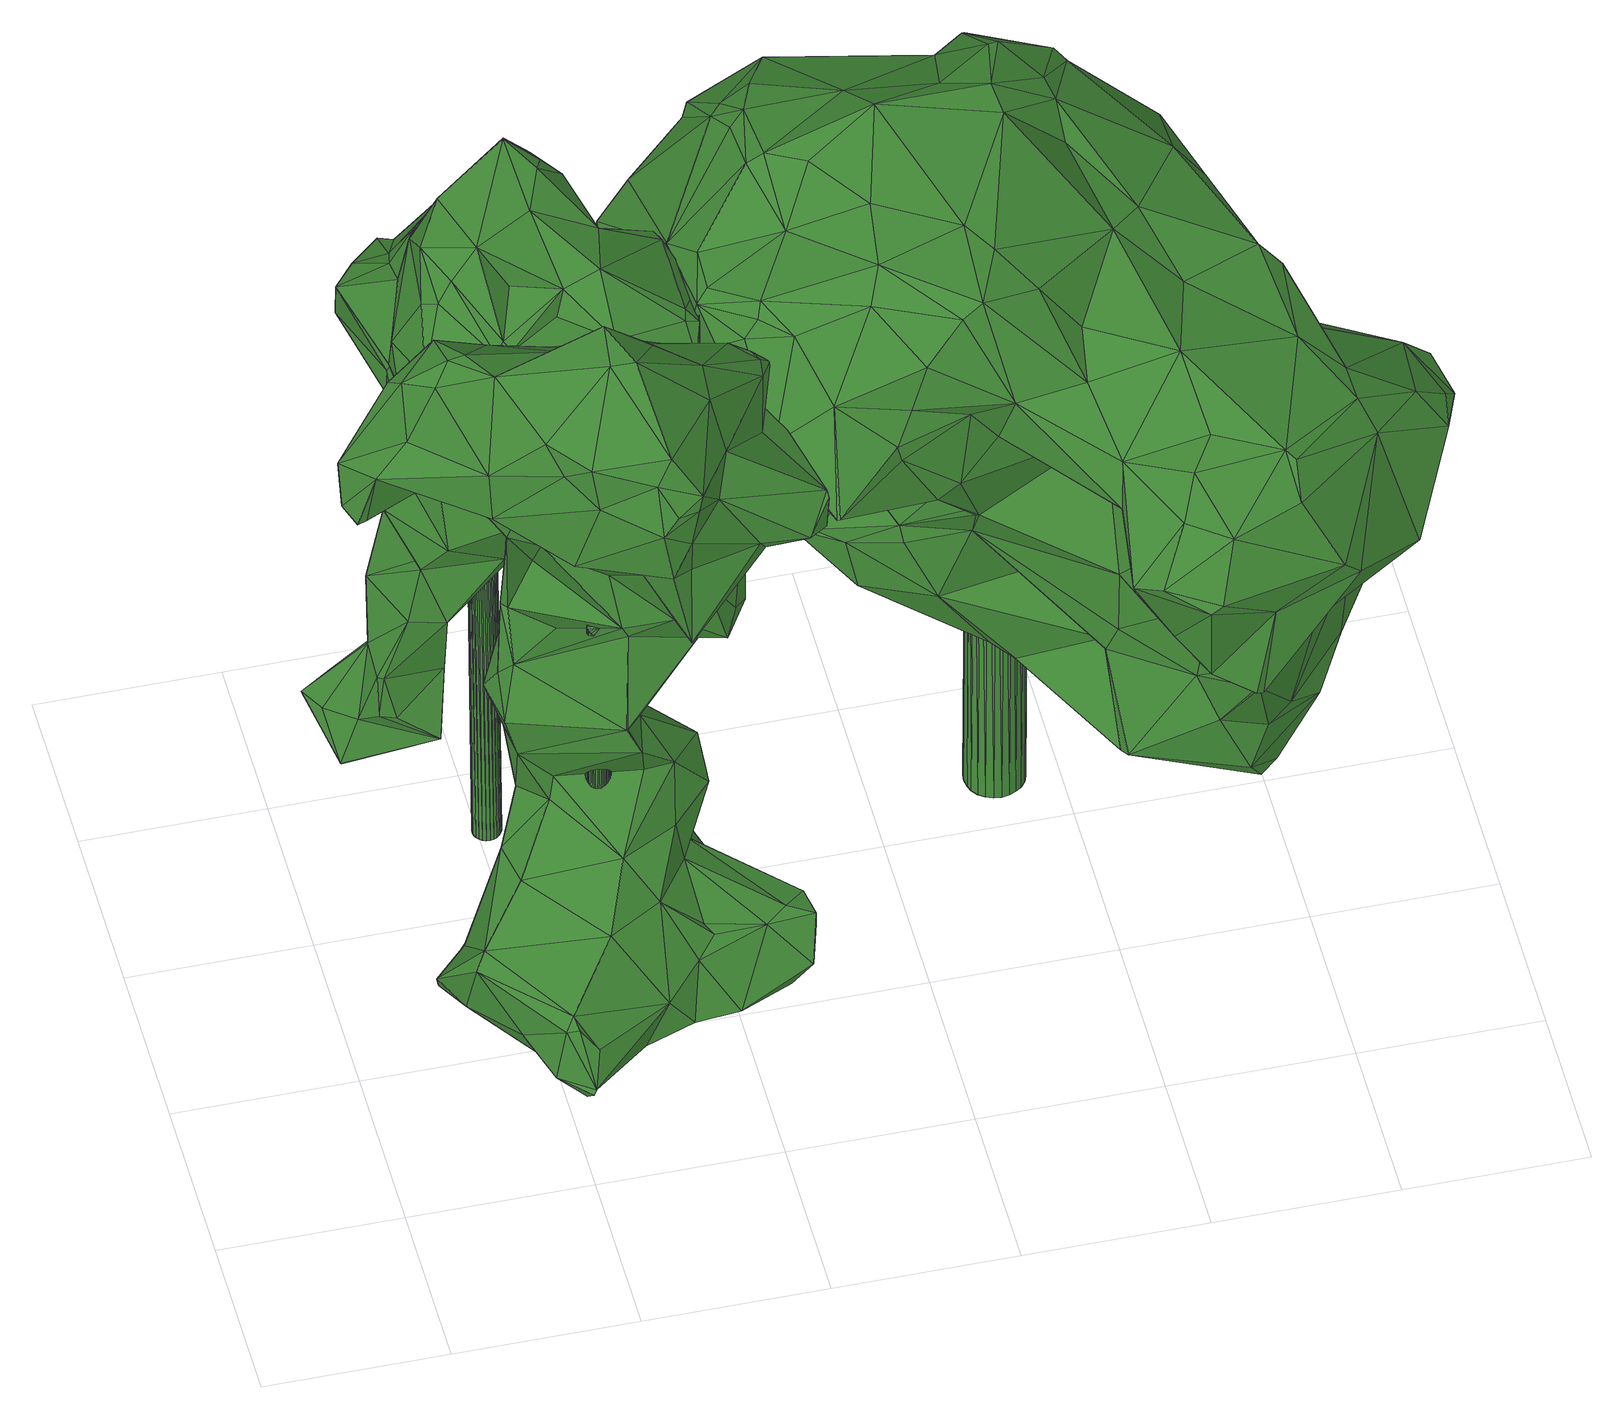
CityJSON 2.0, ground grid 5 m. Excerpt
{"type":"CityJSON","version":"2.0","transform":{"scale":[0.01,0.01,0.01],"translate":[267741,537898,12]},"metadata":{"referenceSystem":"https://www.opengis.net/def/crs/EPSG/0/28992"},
"CityObjects":{
"tree1":{"type":"SolitaryVegetationObject","attributes":{"gtid":39,"crown_width_m":9.59,"crown_median_z":25.6,"crown_r50_m":0.405,"crown_porosity":0.893,"trunk_H_m":12.65,"trunk_DBH_m":0.71,"trunk_radius_m":0.355,"trunk_base_height_m":12.95,"original_gtid":"39"},"geometry":[{"type":"Solid","lod":"3","boundaries":[[[[0,1,2]],[[3,4,5]],[[6,5,4]],[[7,8,9]],[[10,11,12]],[[13,11,10]],[[14,15,16]],[[14,17,15]],[[18,19,20]],[[21,22,23]],[[24,25,26]],[[27,28,29]],[[30,31,32]],[[33,34,35]],[[36,37,38]],[[39,40,2]],[[41,38,37]],[[42,43,44]],[[41,37,45]],[[46,47,48]],[[49,30,50]],[[51,42,52]],[[53,54,55]],[[56,57,58]],[[59,60,61]],[[59,61,62]],[[63,64,65]],[[66,67,47]],[[46,68,69]],[[70,57,56]],[[71,72,73]],[[52,42,44]],[[58,57,74]],[[40,75,29]],[[53,76,54]],[[53,77,76]],[[76,78,54]],[[79,51,52]],[[20,80,68]],[[56,66,70]],[[81,82,83]],[[27,75,40]],[[84,81,85]],[[86,85,81]],[[52,44,79]],[[87,66,47]],[[88,89,84]],[[90,91,35]],[[90,35,34]],[[92,93,94]],[[95,16,96]],[[97,98,92]],[[99,44,43]],[[86,81,100]],[[66,56,101]],[[102,103,104]],[[19,18,105]],[[85,106,88]],[[107,94,108]],[[107,108,109]],[[110,74,57]],[[69,68,111]],[[112,113,114]],[[100,105,18]],[[100,18,86]],[[105,115,65]],[[116,117,118]],[[9,119,7]],[[34,120,121]],[[122,123,93]],[[105,64,19]],[[19,64,63]],[[4,55,124]],[[125,119,126]],[[111,125,126]],[[127,60,128]],[[14,129,120]],[[130,120,129]],[[131,53,55]],[[132,91,133]],[[27,39,79]],[[107,134,15]],[[15,134,127]],[[81,84,82]],[[118,65,135]],[[8,12,113]],[[7,136,8]],[[39,27,40]],[[79,28,27]],[[91,33,35]],[[137,14,16]],[[22,43,42]],[[22,42,51]],[[85,88,84]],[[92,94,138]],[[139,140,141]],[[20,68,46]],[[81,83,100]],[[8,116,12]],[[22,51,23]],[[84,89,142]],[[143,72,144]],[[84,142,145]],[[4,38,45]],[[41,45,38]],[[21,78,146]],[[29,75,27]],[[36,38,147]],[[148,147,38]],[[38,4,149]],[[148,38,149]],[[150,134,151]],[[152,88,106]],[[9,8,113]],[[51,153,23]],[[112,154,9]],[[155,34,33]],[[156,134,26]],[[102,104,157]],[[93,108,94]],[[55,45,37]],[[4,45,55]],[[55,37,131]],[[143,77,53]],[[73,132,71]],[[60,150,61]],[[158,13,159]],[[55,54,124]],[[94,160,139]],[[107,160,94]],[[22,161,43]],[[53,131,162]],[[53,162,143]],[[157,163,164]],[[143,162,165]],[[131,37,36]],[[162,131,36]],[[61,158,166]],[[167,25,24]],[[144,168,143]],[[143,168,77]],[[43,169,99]],[[170,99,169]],[[72,143,165]],[[171,91,132]],[[171,132,73]],[[10,159,13]],[[71,144,72]],[[79,172,51]],[[144,71,168]],[[77,168,71]],[[77,146,76]],[[71,146,77]],[[62,158,159]],[[80,173,125]],[[107,174,134]],[[170,169,175]],[[63,65,136]],[[139,141,176]],[[20,46,48]],[[105,100,115]],[[69,111,32]],[[63,136,7]],[[65,64,105]],[[139,176,104]],[[32,111,126]],[[82,145,83]],[[177,178,86]],[[82,84,145]],[[9,126,119]],[[87,47,69]],[[69,47,46]],[[51,172,179]],[[163,180,73]],[[69,32,87]],[[23,153,78]],[[157,176,141]],[[33,171,140]],[[91,171,33]],[[19,63,173]],[[118,117,136]],[[118,136,65]],[[181,182,121]],[[8,117,116]],[[19,80,20]],[[116,118,135]],[[8,136,117]],[[80,125,111]],[[68,80,111]],[[83,183,115]],[[83,115,100]],[[32,184,87]],[[185,114,186]],[[66,87,184]],[[187,172,188]],[[34,93,90]],[[40,29,0]],[[40,0,2]],[[134,156,151]],[[189,16,127]],[[44,28,79]],[[99,28,44]],[[31,70,184]],[[161,98,190]],[[169,190,98]],[[130,121,120]],[[30,121,130]],[[124,187,6]],[[91,90,133]],[[165,191,164]],[[21,146,71]],[[50,126,9]],[[73,165,163]],[[181,154,192]],[[193,161,22]],[[147,191,36]],[[155,33,140]],[[109,185,24]],[[62,166,158]],[[66,184,70]],[[0,29,194]],[[39,2,195]],[[54,78,124]],[[114,192,154]],[[114,154,112]],[[196,177,20]],[[156,197,151]],[[25,197,156]],[[155,140,198]],[[193,71,132]],[[17,14,198]],[[0,199,1]],[[179,153,51]],[[189,127,128]],[[188,172,79]],[[155,200,34]],[[120,34,200]],[[189,96,16]],[[17,140,139]],[[198,140,17]],[[90,92,133]],[[114,167,186]],[[201,183,10]],[[114,113,11]],[[12,11,113]],[[149,191,148]],[[147,148,191]],[[103,202,138]],[[26,107,109]],[[161,133,98]],[[72,165,73]],[[20,48,196]],[[86,178,85]],[[109,108,93]],[[101,203,106]],[[167,197,25]],[[191,149,164]],[[204,34,121]],[[4,3,149]],[[50,9,154]],[[162,36,191]],[[162,191,165]],[[165,164,163]],[[3,5,2]],[[114,197,167]],[[11,197,114]],[[205,206,207]],[[102,206,205]],[[156,26,25]],[[183,135,115]],[[167,185,186]],[[167,24,185]],[[204,121,182]],[[120,200,14]],[[90,93,92]],[[198,200,155]],[[130,129,95]],[[14,200,198]],[[181,121,30]],[[188,6,187]],[[205,0,194]],[[110,70,31]],[[110,31,30]],[[103,102,205]],[[205,207,0]],[[122,192,123]],[[22,21,193]],[[138,104,103]],[[208,59,62]],[[28,194,29]],[[183,208,10]],[[95,129,16]],[[92,138,97]],[[7,173,63]],[[24,26,109]],[[150,151,197]],[[119,173,7]],[[61,166,62]],[[207,199,0]],[[48,47,67]],[[10,208,62]],[[159,10,62]],[[98,97,175]],[[16,15,127]],[[196,178,177]],[[189,152,209]],[[32,50,30]],[[126,50,32]],[[192,182,181]],[[103,205,202]],[[13,61,197]],[[49,181,30]],[[193,21,71]],[[60,59,210]],[[195,2,5]],[[80,19,173]],[[204,182,192]],[[203,211,30]],[[203,30,130]],[[49,154,181]],[[50,154,49]],[[152,212,209]],[[179,124,78]],[[179,187,124]],[[211,74,110]],[[30,211,110]],[[174,107,26]],[[20,177,18]],[[179,78,153]],[[86,18,177]],[[9,113,112]],[[93,123,109]],[[185,109,123]],[[89,60,210]],[[201,135,183]],[[94,104,138]],[[3,2,1]],[[3,1,149]],[[98,133,92]],[[170,175,202]],[[202,175,97]],[[202,97,138]],[[67,196,48]],[[205,170,202]],[[193,133,161]],[[132,133,193]],[[170,28,99]],[[194,28,170]],[[205,194,170]],[[6,195,5]],[[60,127,150]],[[134,150,127]],[[185,123,114]],[[192,114,123]],[[146,78,76]],[[70,110,57]],[[203,213,211]],[[152,128,88]],[[179,172,187]],[[43,161,190]],[[26,134,174]],[[124,6,4]],[[11,13,197]],[[89,210,142]],[[58,101,56]],[[196,101,106]],[[157,180,163]],[[141,140,180]],[[141,180,157]],[[140,171,180]],[[67,101,196]],[[67,66,101]],[[93,34,204]],[[93,204,192]],[[43,190,169]],[[150,197,61]],[[142,208,145]],[[83,145,208]],[[83,208,183]],[[158,61,13]],[[88,128,89]],[[189,209,96]],[[119,125,173]],[[94,139,104]],[[12,201,10]],[[201,116,135]],[[115,135,65]],[[12,116,201]],[[17,139,160]],[[107,15,160]],[[17,160,15]],[[31,184,32]],[[101,213,203]],[[101,58,213]],[[211,213,74]],[[58,74,213]],[[175,169,98]],[[203,212,106]],[[130,212,203]],[[73,180,171]],[[189,128,152]],[[188,39,195]],[[188,79,39]],[[60,89,128]],[[188,195,6]],[[137,16,129]],[[137,129,14]],[[152,106,212]],[[106,85,178]],[[106,178,196]],[[209,212,96]],[[130,96,212]],[[130,95,96]],[[208,142,59]],[[210,59,142]],[[104,176,157]],[[149,206,164]],[[1,206,149]],[[157,164,206]],[[157,206,102]],[[199,206,1]],[[122,93,192]],[[23,78,21]],[[199,207,206]],[[214,215,216]],[[214,216,217]],[[217,216,218]],[[217,218,219]],[[216,215,220]],[[216,220,218]],[[218,220,221]],[[218,221,219]],[[220,215,222]],[[220,222,221]],[[221,222,223]],[[221,223,219]],[[222,215,224]],[[222,224,223]],[[223,224,225]],[[223,225,219]],[[224,215,226]],[[224,226,225]],[[225,226,227]],[[225,227,219]],[[226,215,228]],[[226,228,227]],[[227,228,229]],[[227,229,219]],[[228,215,230]],[[228,230,229]],[[229,230,231]],[[229,231,219]],[[230,215,232]],[[230,232,231]],[[231,232,233]],[[231,233,219]],[[232,215,234]],[[232,234,233]],[[233,234,235]],[[233,235,219]],[[234,215,236]],[[234,236,235]],[[235,236,237]],[[235,237,219]],[[236,215,238]],[[236,238,237]],[[237,238,239]],[[237,239,219]],[[238,215,240]],[[238,240,239]],[[239,240,241]],[[239,241,219]],[[240,215,242]],[[240,242,241]],[[241,242,243]],[[241,243,219]],[[242,215,244]],[[242,244,243]],[[243,244,245]],[[243,245,219]],[[244,215,246]],[[244,246,245]],[[245,246,247]],[[245,247,219]],[[246,215,248]],[[246,248,247]],[[247,248,249]],[[247,249,219]],[[248,215,250]],[[248,250,249]],[[249,250,251]],[[249,251,219]],[[250,215,252]],[[250,252,251]],[[251,252,253]],[[251,253,219]],[[252,215,254]],[[252,254,253]],[[253,254,255]],[[253,255,219]],[[254,215,256]],[[254,256,255]],[[255,256,257]],[[255,257,219]],[[256,215,258]],[[256,258,257]],[[257,258,259]],[[257,259,219]],[[258,215,260]],[[258,260,259]],[[259,260,261]],[[259,261,219]],[[260,215,262]],[[260,262,261]],[[261,262,263]],[[261,263,219]],[[262,215,214]],[[262,214,263]],[[263,214,217]],[[263,217,219]]]]}]},
"tree2":{"type":"SolitaryVegetationObject","attributes":{"gtid":41,"crown_width_m":8.24,"crown_median_z":30.53,"crown_r50_m":0.411,"crown_porosity":0.886,"trunk_H_m":17.67,"trunk_DBH_m":0.76,"trunk_radius_m":0.38,"trunk_base_height_m":12.86,"original_gtid":"41"},"geometry":[{"type":"Solid","lod":"3","boundaries":[[[[264,265,266]],[[267,265,264]],[[268,269,270]],[[271,272,273]],[[274,272,271]],[[275,276,277]],[[278,270,269]],[[279,280,281]],[[282,283,284]],[[285,268,280]],[[286,287,288]],[[289,290,291]],[[289,291,292]],[[293,294,278]],[[295,296,297]],[[295,298,296]],[[299,294,293]],[[300,301,302]],[[303,301,300]],[[304,305,306]],[[307,308,309]],[[291,310,292]],[[311,312,313]],[[314,315,286]],[[316,317,283]],[[318,316,319]],[[320,321,322]],[[269,268,315]],[[323,275,277]],[[324,325,326]],[[285,280,267]],[[310,327,328]],[[292,329,289]],[[330,331,269]],[[332,331,330]],[[313,312,322]],[[289,333,290]],[[266,334,335]],[[336,337,338]],[[336,339,337]],[[285,315,268]],[[282,340,341]],[[304,313,342]],[[343,344,345]],[[345,346,343]],[[300,314,286]],[[347,348,349]],[[293,301,281]],[[269,331,278]],[[346,350,351]],[[269,315,352]],[[353,354,337]],[[355,348,356]],[[357,356,348]],[[316,318,358]],[[359,358,318]],[[316,358,275]],[[276,325,360]],[[324,360,325]],[[357,361,362]],[[324,363,364]],[[351,365,327]],[[309,366,367]],[[309,367,368]],[[313,306,311]],[[267,369,265]],[[358,370,371]],[[335,372,264]],[[287,264,372]],[[367,372,373]],[[283,317,284]],[[341,374,375]],[[375,374,376]],[[283,319,316]],[[377,337,303]],[[322,312,320]],[[320,312,311]],[[378,361,357]],[[326,325,379]],[[380,362,361]],[[380,361,375]],[[323,316,275]],[[323,317,316]],[[341,340,374]],[[362,364,357]],[[356,357,364]],[[356,364,363]],[[381,365,334]],[[374,340,382]],[[340,282,383]],[[339,281,303]],[[348,378,357]],[[347,378,348]],[[383,284,340]],[[284,383,282]],[[284,317,382]],[[284,382,340]],[[376,374,382]],[[368,367,373]],[[384,368,373]],[[385,295,354]],[[362,380,324]],[[364,362,324]],[[277,380,375]],[[376,277,375]],[[334,274,335]],[[347,342,386]],[[303,281,301]],[[387,281,280]],[[376,323,277]],[[382,323,376]],[[382,317,323]],[[330,388,302]],[[352,315,314]],[[289,329,389]],[[366,390,287]],[[270,391,268]],[[271,392,393]],[[275,371,276]],[[275,358,371]],[[278,391,270]],[[294,391,278]],[[299,391,294]],[[307,306,298]],[[306,305,298]],[[369,339,336]],[[388,330,269]],[[269,352,388]],[[302,314,300]],[[332,293,331]],[[278,331,293]],[[388,352,314]],[[388,314,302]],[[366,287,372]],[[366,372,367]],[[298,308,307]],[[286,315,285]],[[267,280,279]],[[299,280,391]],[[387,280,299]],[[293,281,299]],[[391,280,268]],[[299,281,387]],[[304,306,313]],[[394,395,318]],[[396,321,341]],[[397,341,321]],[[373,271,393]],[[373,393,384]],[[398,385,390]],[[398,390,309]],[[355,399,326]],[[397,320,400]],[[377,288,337]],[[337,288,353]],[[304,349,401]],[[402,341,397]],[[334,273,272]],[[401,403,333]],[[353,288,287]],[[286,267,264]],[[285,267,286]],[[264,287,286]],[[292,381,329]],[[292,310,381]],[[345,350,346]],[[353,287,390]],[[404,266,265]],[[404,265,369]],[[337,339,303]],[[289,297,333]],[[333,297,296]],[[305,333,296]],[[358,359,395]],[[370,358,395]],[[311,306,307]],[[311,307,309]],[[267,279,369]],[[369,279,339]],[[334,404,381]],[[266,404,334]],[[381,404,329]],[[310,291,405]],[[343,310,405]],[[336,329,404]],[[336,404,369]],[[353,385,354]],[[338,354,336]],[[338,337,354]],[[339,279,281]],[[389,295,297]],[[389,297,289]],[[346,310,343]],[[402,397,384]],[[349,406,407]],[[408,395,392]],[[408,392,271]],[[394,402,384]],[[356,363,399]],[[355,356,399]],[[409,321,396]],[[389,354,295]],[[300,286,288]],[[326,399,324]],[[363,324,399]],[[348,406,349]],[[328,327,365]],[[322,386,313]],[[407,406,410]],[[277,276,360]],[[277,360,380]],[[411,412,409]],[[266,335,264]],[[293,332,301]],[[302,301,330]],[[332,330,301]],[[381,310,328]],[[318,395,359]],[[395,408,370]],[[409,412,321]],[[410,345,344]],[[344,407,410]],[[329,354,389]],[[274,334,272]],[[413,344,405]],[[413,405,291]],[[346,327,310]],[[271,273,408]],[[365,273,334]],[[328,365,381]],[[296,298,305]],[[406,355,414]],[[351,327,346]],[[304,401,305]],[[333,305,401]],[[343,405,344]],[[351,350,370]],[[402,282,341]],[[322,415,386]],[[386,415,347]],[[349,304,342]],[[349,342,347]],[[370,379,325]],[[378,347,415]],[[273,365,351]],[[408,351,370]],[[273,351,408]],[[386,342,313]],[[380,360,324]],[[371,370,325]],[[345,379,350]],[[378,409,361]],[[378,411,409]],[[290,403,413]],[[333,403,290]],[[370,350,379]],[[397,321,320]],[[384,400,368]],[[326,414,355]],[[355,406,348]],[[303,300,288]],[[377,303,288]],[[371,325,276]],[[311,400,320]],[[397,400,384]],[[375,361,409]],[[384,393,394]],[[295,308,298]],[[290,413,291]],[[394,392,395]],[[393,392,394]],[[368,400,309]],[[311,309,400]],[[321,412,322]],[[375,409,341]],[[385,353,390]],[[309,390,366]],[[309,416,398]],[[335,373,372]],[[336,354,329]],[[309,308,416]],[[398,308,385]],[[416,308,398]],[[385,308,295]],[[379,414,326]],[[410,406,414]],[[415,322,412]],[[409,396,341]],[[379,345,414]],[[410,414,345]],[[407,417,349]],[[401,417,403]],[[349,417,401]],[[271,373,274]],[[335,274,373]],[[415,412,378]],[[378,412,411]],[[394,318,319]],[[394,319,402]],[[282,319,283]],[[402,319,282]],[[344,417,407]],[[413,417,344]],[[403,417,413]],[[418,419,420]],[[418,420,421]],[[421,420,422]],[[421,422,423]],[[420,419,424]],[[420,424,422]],[[422,424,425]],[[422,425,423]],[[424,419,426]],[[424,426,425]],[[425,426,427]],[[425,427,423]],[[426,419,428]],[[426,428,427]],[[427,428,429]],[[427,429,423]],[[428,419,430]],[[428,430,429]],[[429,430,431]],[[429,431,423]],[[430,419,432]],[[430,432,431]],[[431,432,433]],[[431,433,423]],[[432,419,434]],[[432,434,433]],[[433,434,435]],[[433,435,423]],[[434,419,436]],[[434,436,435]],[[435,436,437]],[[435,437,423]],[[436,419,438]],[[436,438,437]],[[437,438,439]],[[437,439,423]],[[438,419,440]],[[438,440,439]],[[439,440,441]],[[439,441,423]],[[440,419,442]],[[440,442,441]],[[441,442,443]],[[441,443,423]],[[442,419,444]],[[442,444,443]],[[443,444,445]],[[443,445,423]],[[444,419,446]],[[444,446,445]],[[445,446,447]],[[445,447,423]],[[446,419,448]],[[446,448,447]],[[447,448,449]],[[447,449,423]],[[448,419,450]],[[448,450,449]],[[449,450,451]],[[449,451,423]],[[450,419,452]],[[450,452,451]],[[451,452,453]],[[451,453,423]],[[452,419,454]],[[452,454,453]],[[453,454,455]],[[453,455,423]],[[454,419,456]],[[454,456,455]],[[455,456,457]],[[455,457,423]],[[456,419,458]],[[456,458,457]],[[457,458,459]],[[457,459,423]],[[458,419,460]],[[458,460,459]],[[459,460,461]],[[459,461,423]],[[460,419,462]],[[460,462,461]],[[461,462,463]],[[461,463,423]],[[462,419,464]],[[462,464,463]],[[463,464,465]],[[463,465,423]],[[464,419,466]],[[464,466,465]],[[465,466,467]],[[465,467,423]],[[466,419,418]],[[466,418,467]],[[467,418,421]],[[467,421,423]]]]}]},
"tree3":{"type":"SolitaryVegetationObject","attributes":{"gtid":36,"crown_width_m":18.82,"crown_median_z":27.28,"crown_r50_m":0.523,"crown_porosity":0.849,"trunk_H_m":14.05,"trunk_DBH_m":1.6,"trunk_radius_m":0.802,"trunk_base_height_m":13.23,"original_gtid":"36"},"geometry":[{"type":"Solid","lod":"3","boundaries":[[[[468,469,470]],[[471,472,473]],[[474,475,476]],[[477,478,479]],[[480,481,482]],[[483,484,485]],[[486,484,487]],[[488,489,490]],[[491,492,493]],[[494,495,496]],[[488,497,489]],[[498,499,500]],[[501,502,503]],[[504,505,506]],[[507,508,509]],[[510,511,512]],[[510,512,474]],[[497,513,489]],[[476,514,513]],[[515,506,516]],[[512,509,517]],[[518,519,520]],[[521,522,523]],[[524,525,526]],[[525,520,526]],[[525,487,520]],[[527,528,529]],[[530,531,532]],[[533,487,527]],[[534,497,488]],[[535,536,537]],[[538,539,540]],[[538,540,533]],[[541,542,543]],[[544,545,475]],[[546,547,548]],[[549,550,551]],[[552,502,553]],[[554,529,528]],[[498,555,556]],[[530,557,558]],[[527,529,533]],[[559,560,516]],[[561,516,560]],[[562,563,564]],[[565,566,567]],[[568,569,570]],[[571,572,573]],[[553,574,575]],[[576,577,578]],[[576,578,579]],[[580,581,582]],[[583,584,585]],[[586,587,543]],[[503,502,552]],[[588,577,589]],[[590,591,592]],[[590,592,593]],[[502,501,594]],[[552,553,575]],[[556,595,596]],[[597,541,543]],[[598,593,592]],[[510,599,600]],[[500,601,586]],[[602,603,604]],[[556,596,498]],[[499,498,596]],[[605,606,607]],[[472,608,473]],[[609,610,539]],[[611,510,600]],[[612,572,595]],[[566,613,614]],[[615,616,617]],[[573,618,603]],[[573,603,571]],[[604,603,618]],[[470,619,620]],[[535,621,536]],[[622,533,540]],[[623,624,591]],[[625,626,504]],[[627,628,629]],[[553,594,574]],[[630,631,632]],[[605,614,633]],[[614,613,633]],[[634,579,531]],[[512,635,636]],[[637,636,635]],[[638,497,534]],[[501,623,594]],[[639,561,640]],[[641,548,547]],[[623,574,594]],[[553,502,594]],[[468,575,574]],[[605,607,642]],[[581,643,597]],[[634,581,597]],[[593,598,644]],[[645,644,598]],[[646,582,647]],[[620,468,470]],[[532,558,557]],[[648,636,637]],[[490,535,564]],[[510,611,511]],[[589,577,632]],[[577,576,630]],[[577,630,632]],[[478,477,649]],[[650,518,622]],[[489,513,514]],[[651,652,653]],[[651,647,652]],[[506,654,504]],[[537,655,656]],[[609,539,538]],[[562,472,563]],[[471,563,472]],[[529,538,533]],[[657,538,529]],[[472,562,658]],[[524,659,660]],[[569,660,659]],[[609,538,657]],[[661,621,545]],[[661,536,621]],[[544,661,545]],[[651,624,662]],[[501,662,624]],[[645,598,663]],[[664,665,666]],[[493,480,491]],[[593,644,590]],[[469,591,590]],[[469,468,591]],[[478,649,633]],[[667,636,648]],[[484,483,527]],[[544,475,474]],[[651,653,591]],[[592,591,653]],[[469,590,644]],[[668,629,628]],[[475,545,621]],[[475,621,476]],[[480,482,491]],[[669,670,671]],[[637,492,648]],[[512,672,474]],[[591,624,651]],[[493,645,480]],[[480,645,481]],[[645,663,481]],[[504,654,673]],[[598,505,504]],[[559,506,505]],[[516,506,559]],[[674,639,640]],[[674,675,639]],[[549,650,550]],[[608,676,677]],[[501,646,662]],[[573,678,679]],[[612,678,573]],[[623,501,624]],[[680,522,681]],[[598,504,682]],[[643,522,521]],[[581,683,582]],[[513,684,476]],[[506,515,654]],[[561,515,516]],[[642,567,605]],[[544,672,685]],[[686,687,688]],[[580,582,646]],[[580,646,643]],[[635,669,637]],[[689,690,491]],[[691,690,689]],[[692,693,694]],[[598,682,695]],[[598,695,663]],[[548,641,696]],[[518,533,622]],[[481,663,695]],[[481,695,697]],[[698,676,608]],[[565,567,699]],[[642,699,567]],[[700,673,654]],[[700,654,515]],[[612,556,555]],[[484,527,487]],[[701,702,703]],[[551,702,701]],[[544,685,661]],[[702,570,704]],[[687,496,495]],[[487,533,520]],[[673,625,504]],[[520,533,518]],[[700,625,673]],[[547,625,700]],[[546,625,547]],[[613,566,486]],[[527,483,528]],[[650,705,518]],[[549,701,705]],[[650,549,705]],[[706,683,707]],[[614,567,566]],[[614,605,567]],[[575,681,522]],[[482,708,491]],[[706,560,709]],[[710,584,583]],[[585,584,711]],[[607,606,494]],[[575,522,552]],[[634,597,712]],[[642,607,699]],[[573,713,618]],[[658,698,472]],[[714,471,473]],[[715,586,542]],[[586,543,542]],[[715,498,500]],[[622,540,539]],[[622,539,650]],[[716,717,696]],[[515,561,639]],[[621,514,476]],[[621,489,514]],[[539,610,718]],[[490,489,621]],[[535,490,621]],[[534,714,719]],[[720,713,679]],[[721,713,720]],[[623,468,574]],[[468,623,591]],[[722,571,602]],[[572,612,573]],[[571,722,572]],[[572,722,595]],[[686,618,723]],[[602,571,603]],[[615,666,724]],[[588,589,725]],[[474,672,544]],[[559,709,560]],[[517,509,508]],[[477,479,724]],[[726,684,607]],[[711,478,585]],[[479,478,711]],[[633,649,665]],[[727,728,657]],[[729,710,583]],[[505,652,709]],[[589,730,729]],[[710,729,730]],[[584,710,730]],[[711,730,731]],[[584,730,711]],[[546,548,676]],[[682,504,626]],[[686,688,617]],[[724,632,631]],[[732,664,666]],[[617,733,604]],[[503,646,501]],[[523,522,680]],[[530,532,557]],[[530,558,707]],[[479,734,724]],[[735,702,736]],[[737,738,560]],[[681,620,739]],[[681,739,680]],[[515,639,700]],[[500,586,715]],[[609,534,719]],[[468,740,575]],[[620,740,468]],[[549,551,701]],[[505,709,559]],[[697,658,708]],[[697,708,481]],[[555,523,680]],[[552,646,503]],[[643,646,552]],[[555,680,612]],[[645,741,644]],[[532,742,558]],[[743,558,742]],[[643,552,522]],[[744,517,508]],[[745,746,600]],[[745,600,476]],[[651,662,647]],[[647,662,646]],[[477,724,666]],[[746,723,720]],[[686,723,687]],[[604,747,602]],[[733,747,604]],[[576,579,748]],[[647,683,652]],[[749,487,525]],[[486,487,749]],[[486,749,613]],[[598,653,652]],[[592,653,598]],[[498,542,523]],[[551,550,717]],[[717,550,750]],[[491,667,648]],[[513,751,684]],[[683,647,582]],[[569,659,704]],[[543,587,748]],[[507,619,508]],[[470,508,619]],[[607,684,699]],[[698,608,472]],[[476,684,745]],[[612,595,556]],[[724,631,615]],[[705,701,519]],[[587,601,631]],[[566,485,486]],[[721,723,618]],[[505,598,652]],[[560,693,737]],[[752,753,524]],[[709,683,706]],[[511,720,679]],[[696,717,754]],[[696,754,676]],[[704,570,569]],[[618,686,604]],[[604,686,617]],[[665,649,477]],[[562,564,656]],[[680,678,612]],[[674,755,675]],[[756,755,674]],[[547,639,641]],[[639,675,641]],[[547,700,639]],[[561,560,640]],[[674,640,756]],[[757,692,532]],[[692,694,532]],[[738,640,560]],[[476,599,474]],[[510,474,599]],[[609,719,610]],[[597,521,541]],[[758,741,492]],[[498,715,542]],[[607,494,726]],[[585,478,633]],[[476,600,599]],[[684,759,745]],[[684,726,759]],[[512,636,672]],[[580,643,581]],[[581,707,683]],[[675,696,641]],[[755,696,675]],[[507,509,511]],[[507,511,679]],[[511,509,512]],[[513,497,751]],[[523,555,498]],[[610,719,473]],[[497,760,751]],[[730,589,761]],[[548,696,676]],[[739,507,678]],[[709,652,683]],[[541,523,542]],[[585,752,583]],[[583,752,660]],[[524,660,752]],[[706,693,560]],[[698,546,676]],[[620,619,739]],[[707,558,706]],[[732,687,495]],[[657,728,609]],[[587,586,601]],[[634,712,579]],[[534,609,728]],[[718,717,750]],[[716,551,717]],[[481,708,482]],[[721,720,723]],[[732,666,615]],[[732,615,617]],[[617,688,732]],[[687,732,688]],[[477,666,665]],[[638,534,728]],[[638,728,727]],[[539,718,750]],[[716,628,736]],[[578,531,579]],[[669,671,492]],[[735,736,628]],[[716,736,702]],[[587,631,630]],[[583,660,729]],[[581,762,707]],[[717,718,610]],[[699,554,565]],[[638,554,699]],[[565,554,763]],[[667,764,636]],[[765,508,470]],[[469,765,470]],[[697,766,767]],[[689,537,691]],[[737,692,738]],[[521,597,643]],[[691,536,661]],[[733,617,616]],[[627,692,757]],[[492,491,648]],[[716,702,551]],[[483,485,763]],[[739,678,680]],[[495,606,768]],[[495,768,664]],[[679,678,507]],[[748,579,712]],[[729,660,569]],[[656,564,535]],[[665,664,768]],[[550,650,750]],[[578,769,531]],[[738,692,627]],[[745,759,746]],[[668,628,716]],[[716,696,668]],[[637,669,492]],[[759,723,746]],[[759,687,723]],[[473,608,677]],[[517,635,512]],[[744,635,517]],[[543,748,712]],[[634,530,707]],[[511,611,720]],[[676,754,677]],[[576,587,630]],[[491,690,667]],[[535,537,656]],[[754,717,610]],[[738,629,756]],[[738,756,640]],[[541,521,523]],[[626,625,766]],[[565,485,566]],[[763,485,565]],[[730,761,731]],[[554,657,529]],[[554,727,657]],[[483,763,554]],[[483,554,528]],[[735,627,757]],[[735,757,568]],[[638,727,554]],[[634,531,530]],[[627,735,628]],[[694,693,743]],[[743,693,558]],[[705,519,518]],[[532,531,769]],[[691,764,667]],[[704,703,702]],[[633,613,770]],[[749,770,613]],[[600,720,611]],[[746,720,600]],[[488,563,714]],[[494,496,726]],[[585,633,770]],[[729,725,589]],[[722,596,595]],[[759,496,687]],[[726,496,759]],[[703,519,701]],[[658,562,771]],[[772,677,754]],[[610,772,754]],[[772,473,677]],[[772,610,473]],[[755,668,696]],[[645,493,741]],[[492,671,758]],[[739,619,507]],[[508,765,744]],[[712,597,543]],[[756,629,755]],[[668,755,629]],[[627,629,738]],[[679,713,573]],[[486,485,484]],[[724,761,632]],[[697,767,658]],[[773,658,767]],[[742,532,694]],[[742,694,743]],[[588,578,577]],[[588,774,578]],[[524,753,525]],[[585,770,753]],[[774,725,757]],[[725,568,757]],[[588,725,774]],[[774,757,578]],[[707,762,634]],[[581,634,762]],[[568,570,735]],[[585,753,752]],[[749,753,770]],[[525,753,749]],[[704,659,703]],[[737,693,692]],[[775,659,526]],[[703,659,775]],[[682,766,695]],[[626,766,682]],[[765,670,744]],[[765,758,670]],[[618,713,721]],[[632,761,589]],[[725,569,568]],[[499,601,500]],[[735,570,702]],[[725,729,569]],[[744,670,669]],[[764,672,636]],[[691,667,690]],[[526,520,519]],[[526,519,775]],[[664,732,495]],[[703,775,519]],[[526,659,524]],[[606,495,494]],[[473,719,714]],[[602,747,722]],[[757,769,578]],[[757,532,769]],[[633,665,768]],[[558,693,706]],[[631,616,615]],[[605,633,768]],[[605,768,606]],[[493,492,741]],[[758,644,741]],[[671,670,758]],[[681,740,620]],[[681,575,740]],[[488,714,534]],[[760,684,751]],[[539,750,650]],[[698,773,546]],[[744,669,635]],[[698,658,773]],[[748,587,576]],[[499,747,733]],[[596,747,499]],[[722,747,596]],[[708,658,771]],[[733,601,499]],[[691,661,685]],[[691,537,536]],[[733,616,601]],[[631,601,616]],[[672,764,685]],[[689,491,708]],[[771,655,689]],[[708,771,689]],[[562,655,771]],[[656,655,562]],[[689,655,537]],[[638,760,497]],[[699,760,638]],[[760,699,684]],[[714,563,471]],[[490,563,488]],[[564,563,490]],[[546,766,625]],[[546,773,766]],[[695,766,697]],[[758,765,644]],[[469,644,765]],[[761,724,734]],[[711,734,479]],[[731,734,711]],[[761,734,731]],[[764,691,685]],[[766,773,767]],[[776,777,778]],[[776,778,779]],[[779,778,780]],[[779,780,781]],[[778,777,782]],[[778,782,780]],[[780,782,783]],[[780,783,781]],[[782,777,784]],[[782,784,783]],[[783,784,785]],[[783,785,781]],[[784,777,786]],[[784,786,785]],[[785,786,787]],[[785,787,781]],[[786,777,788]],[[786,788,787]],[[787,788,789]],[[787,789,781]],[[788,777,790]],[[788,790,789]],[[789,790,791]],[[789,791,781]],[[790,777,792]],[[790,792,791]],[[791,792,793]],[[791,793,781]],[[792,777,794]],[[792,794,793]],[[793,794,795]],[[793,795,781]],[[794,777,796]],[[794,796,795]],[[795,796,797]],[[795,797,781]],[[796,777,798]],[[796,798,797]],[[797,798,799]],[[797,799,781]],[[798,777,800]],[[798,800,799]],[[799,800,801]],[[799,801,781]],[[800,777,802]],[[800,802,801]],[[801,802,803]],[[801,803,781]],[[802,777,804]],[[802,804,803]],[[803,804,805]],[[803,805,781]],[[804,777,806]],[[804,806,805]],[[805,806,807]],[[805,807,781]],[[806,777,808]],[[806,808,807]],[[807,808,809]],[[807,809,781]],[[808,777,810]],[[808,810,809]],[[809,810,811]],[[809,811,781]],[[810,777,812]],[[810,812,811]],[[811,812,813]],[[811,813,781]],[[812,777,814]],[[812,814,813]],[[813,814,815]],[[813,815,781]],[[814,777,816]],[[814,816,815]],[[815,816,817]],[[815,817,781]],[[816,777,818]],[[816,818,817]],[[817,818,819]],[[817,819,781]],[[818,777,820]],[[818,820,819]],[[819,820,821]],[[819,821,781]],[[820,777,822]],[[820,822,821]],[[821,822,823]],[[821,823,781]],[[822,777,824]],[[822,824,823]],[[823,824,825]],[[823,825,781]],[[824,777,776]],[[824,776,825]],[[825,776,779]],[[825,779,781]]]]}]}
},
"vertices":[
[1074,508,394],[879,442,375],[977,386,222],[849,360,237],[720,363,179],[861,422,206],[811,505,211],[909,954,2121],[1055,963,2056],[825,1031,1944],[1248,578,1878],[1128,816,1809],[1150,867,1967],[1245,598,1769],[474,786,1216],[745,662,1377],[729,659,1414],[725,595,1104],[695,648,2395],[707,770,2417],[416,754,2318],[650,897,330],[759,912,290],[730,886,271],[987,788,1358],[1061,753,1411],[1026,681,1343],[1202,589,339],[1192,604,394],[1205,518,395],[367,1019,1716],[239,952,1867],[309,1034,2015],[471,1014,972],[533,1057,1210],[511,1031,962],[483,247,400],[456,244,244],[544,173,250],[1135,492,180],[1185,463,268],[537,170,235],[920,861,282],[909,871,398],[998,808,312],[529,207,196],[322,877,2277],[205,897,2202],[281,843,2220],[609,928,1848],[571,1003,1906],[870,846,189],[919,843,228],[300,581,208],[539,661,205],[466,383,171],[35,842,1847],[68,878,1793],[72,823,1789],[1059,515,1790],[843,368,1624],[1077,538,1750],[1181,480,1817],[837,792,2299],[833,760,2327],[956,726,2258],[29,861,1987],[207,845,2038],[365,868,2297],[312,986,2246],[78,950,1826],[407,824,281],[328,719,286],[433,754,585],[88,881,1790],[1205,516,358],[482,743,223],[250,670,205],[697,806,221],[1062,736,219],[616,865,2250],[767,430,2152],[815,396,2060],[882,413,2107],[774,389,2006],[628,481,2051],[609,489,2188],[180,945,2163],[571,524,1814],[802,403,1835],[662,981,947],[564,1040,732],[786,893,930],[655,887,1243],[785,694,1047],[555,918,1447],[544,777,1644],[882,861,837],[879,912,685],[993,802,384],[808,445,2229],[119,816,1951],[856,602,719],[952,640,818],[854,603,950],[759,632,2411],[384,648,1910],[944,677,1329],[794,740,1294],[937,802,1338],[88,923,1807],[456,1007,2172],[822,1055,1810],[952,915,1824],[948,920,1627],[954,640,2217],[1168,865,2082],[1116,870,2128],[1136,841,2121],[705,996,2116],[465,898,1330],[526,995,1506],[800,806,1430],[870,841,1448],[659,640,201],[664,986,2134],[567,1040,2055],[849,584,1491],[762,569,1693],[482,883,1327],[472,853,1616],[401,385,274],[508,830,546],[734,855,687],[995,613,1361],[1135,813,2088],[1061,888,2152],[601,849,1256],[946,742,897],[763,580,1030],[477,754,919],[570,752,817],[856,420,1933],[232,621,284],[284,688,253],[872,408,2061],[440,788,241],[516,240,406],[564,222,343],[778,347,338],[935,593,1594],[1026,655,1421],[580,561,1787],[730,840,230],[766,1053,1793],[414,873,1068],[1063,701,1400],[709,565,669],[1237,537,1789],[1249,560,1867],[730,598,1104],[839,894,468],[308,500,413],[454,623,590],[647,438,523],[333,517,468],[1182,498,1797],[1049,835,1437],[248,672,210],[917,855,512],[917,741,522],[492,838,715],[872,784,195],[721,849,2299],[1003,651,1331],[904,864,702],[796,705,834],[512,596,2205],[551,549,2123],[775,787,197],[554,733,754],[623,1013,1543],[576,1001,1507],[982,575,2086],[162,906,2030],[1002,873,1412],[1022,863,1428],[824,701,206],[901,665,229],[700,682,1592],[879,882,478],[508,275,426],[678,965,1489],[636,903,361],[1134,548,410],[982,436,192],[376,655,2063],[1071,737,1718],[438,737,1058],[932,491,409],[441,827,1153],[1113,724,1975],[958,711,809],[332,920,1814],[585,951,1400],[890,649,540],[796,521,532],[909,518,429],[946,503,1991],[577,747,1698],[860,443,1816],[109,871,1790],[499,786,1804],[99,832,1790],[711,745,95],[675,745,95],[709,754,95],[725,727,1359],[724,737,1359],[690,728,1360],[706,762,95],[721,745,1359],[700,770,95],[715,753,1360],[693,776,95],[708,758,1360],[685,779,95],[699,762,1360],[676,780,95],[690,764,1360],[666,779,95],[681,762,1360],[658,776,96],[672,759,1360],[650,770,96],[665,753,1360],[645,763,96],[659,746,1360],[641,755,95],[655,738,1360],[640,745,95],[654,728,1360],[641,736,95],[655,719,1360],[644,728,95],[659,711,1360],[649,720,95],[664,703,1359],[657,714,95],[671,697,1359],[665,711,95],[680,694,1359],[674,710,95],[689,692,1359],[684,711,94],[698,694,1359],[692,714,94],[707,697,1359],[700,720,94],[714,703,1359],[705,727,94],[720,710,1359],[709,735,94],[724,718,1359],
[587,1185,1212],[464,1353,1259],[546,1362,1351],[398,1318,1030],[392,1306,577],[371,1159,593],[385,1311,560],[735,1224,1613],[673,1290,1572],[693,1313,1675],[669,1288,1567],[1013,1372,2031],[980,1362,2108],[991,1315,2122],[132,1245,474],[334,1437,997],[340,1370,767],[229,1345,807],[1002,978,1940],[1026,1100,1920],[1018,1015,1991],[403,1248,804],[394,1180,993],[534,1134,1240],[333,1215,1167],[223,1695,1659],[257,1653,1872],[344,1737,1861],[308,1729,1641],[56,1372,630],[143,1426,586],[295,1277,1578],[343,1451,1751],[307,1478,1643],[284,1247,1808],[152,1457,604],[291,1180,1021],[211,1288,855],[212,1188,828],[228,1380,1006],[266,1253,1983],[267,1295,1860],[257,1153,1931],[342,1218,1795],[343,1245,1601],[433,991,1718],[438,1702,1747],[339,1037,1984],[334,1039,2004],[308,1063,2031],[228,1181,826],[395,1219,789],[1021,1305,1899],[1055,1166,2030],[1000,1334,1865],[850,1202,1953],[499,973,2036],[529,1028,2111],[485,1020,2108],[1048,1186,2060],[752,1411,2324],[776,1442,2096],[704,1505,2292],[467,1573,1709],[458,1546,1672],[385,1558,1498],[174,1240,632],[129,1243,478],[98,1316,616],[201,1599,1854],[655,1320,1562],[539,1234,1410],[323,1382,1276],[267,1353,1267],[286,1374,1287],[300,1427,1013],[1002,976,2014],[792,986,2131],[331,1202,2156],[414,1663,1860],[485,1595,2127],[518,1599,2127],[478,1567,1865],[346,1277,2284],[419,1395,2331],[359,1448,2145],[652,1486,1987],[627,1370,1858],[261,1173,684],[389,1148,1291],[305,1364,1423],[589,1457,2390],[602,1434,2469],[601,1430,2471],[965,1412,1912],[984,1367,1852],[786,1351,2179],[632,1265,2365],[672,1359,2417],[672,1427,2406],[691,1398,2403],[629,1360,1656],[529,990,1460],[559,998,1491],[508,975,1732],[410,1373,1259],[759,1493,1986],[979,1433,2012],[540,1146,1455],[654,1104,1561],[985,1033,2106],[784,1127,2252],[993,1066,2115],[342,1248,1173],[476,1200,2333],[645,1539,2210],[808,1252,2272],[462,1540,1533],[1024,1041,2087],[1008,982,1994],[703,1011,1809],[377,1208,1489],[367,1168,2184],[277,1352,770],[218,1194,678],[306,1489,1551],[510,1020,1461],[307,1393,566],[759,1257,1841],[728,1166,1809],[799,1208,1903],[946,1372,1844],[662,1098,2135],[695,1062,2042],[539,1110,1502],[663,1456,2378],[512,986,1901],[330,1458,1992],[795,1127,2031],[329,1547,1961],[499,1405,1358],[379,1700,1885],[509,1466,2305],[396,1517,2119],[744,1292,1828],[685,1122,2208],[536,1491,2246],[555,1172,2199],[510,1049,2130],[344,1612,1929],[580,1508,2260],[404,1181,2244],[483,1246,1552],[383,1513,2105],[563,1295,86],[525,1295,86],[562,1305,86],[545,1295,1853],[543,1305,1853],[507,1295,1853],[558,1314,86],[540,1314,1853],[552,1322,86],[534,1322,1853],[544,1328,86],[526,1328,1853],[535,1332,86],[517,1332,1853],[525,1333,86],[507,1333,1853],[515,1332,86],[497,1332,1853],[506,1328,86],[488,1328,1853],[498,1322,86],[480,1322,1853],[492,1314,86],[474,1314,1853],[488,1305,86],[470,1305,1853],[487,1295,86],[469,1295,1853],[488,1285,86],[470,1285,1853],[492,1276,86],[474,1276,1853],[498,1268,86],[480,1268,1853],[506,1262,86],[488,1262,1853],[515,1258,86],[497,1258,1853],[525,1257,86],[507,1257,1853],[535,1258,86],[517,1258,1853],[544,1262,86],[526,1262,1853],[552,1268,86],[534,1268,1853],[558,1276,86],[540,1276,1853],[562,1285,86],[543,1285,1853],
[815,1849,1203],[985,1834,1593],[1180,1886,1276],[2049,1298,2240],[1877,1258,2432],[2098,979,2230],[1986,1888,1741],[2064,1781,1929],[2323,1614,1826],[2586,915,638],[2569,819,643],[2545,841,626],[1211,1595,2289],[1248,1495,2358],[1289,1598,2339],[2913,633,1776],[2890,590,1725],[2904,687,1710],[2817,596,1544],[2745,319,1592],[2331,1289,2166],[2348,1507,2061],[2113,1546,2278],[1362,1755,2263],[1356,1849,1961],[1165,1765,2134],[2481,1165,1227],[2363,1038,834],[2142,1076,1156],[2431,1356,1973],[1722,1698,653],[1910,1611,632],[1793,1487,705],[556,1695,956],[573,1747,934],[706,1620,880],[1022,1065,2126],[1007,1128,1902],[1051,972,2058],[1671,1761,1363],[1335,1817,1430],[1687,1784,1384],[2015,1855,1554],[1902,1852,1307],[1784,1818,1594],[2431,1479,1875],[2377,1568,1901],[1154,761,1889],[1142,795,1870],[1388,1779,1468],[2501,116,1764],[2315,98,1654],[2548,138,1708],[1221,1585,727],[1125,1689,788],[1496,1811,654],[2306,236,1237],[2474,314,1376],[2281,93,1371],[2871,523,1777],[2883,604,1810],[2795,562,1882],[1353,1177,1109],[1427,1121,1098],[1547,1028,1225],[2657,411,1914],[2474,959,2105],[2083,1571,2306],[1879,1696,2286],[1870,1687,2296],[2621,478,1984],[2388,299,2030],[2410,271,2018],[1508,1574,832],[1605,1503,796],[1556,1332,892],[1920,1883,1946],[2063,1759,2063],[1463,907,2324],[1426,833,2253],[1638,712,2275],[2017,91,1810],[2100,210,1918],[1954,158,1766],[782,1660,841],[576,1808,933],[2823,820,1797],[1523,1827,643],[1757,1768,619],[1506,1199,1230],[1345,1171,1564],[1138,911,1778],[1317,772,1712],[1271,560,1778],[1864,1342,2458],[2038,1358,2342],[2021,1420,2364],[2833,920,1470],[2853,846,1388],[2813,954,1442],[2026,624,1134],[2199,487,1058],[2227,433,1367],[1972,1807,704],[1873,1826,654],[1937,1826,752],[641,1814,945],[765,1764,905],[1782,1022,747],[1830,934,763],[1637,977,993],[1461,1124,929],[999,1647,1144],[1168,1487,1238],[984,1445,1287],[2327,425,752],[2412,497,693],[2528,508,896],[1825,1275,769],[1808,1091,738],[2026,791,934],[2022,583,731],[946,1795,1612],[803,1655,1442],[893,1527,1752],[895,1626,1901],[572,1809,941],[1842,1779,598],[1899,1722,600],[1309,1376,1080],[1009,1334,2084],[2017,1716,1613],[2146,1689,1436],[1940,1339,690],[2007,1749,645],[2075,1705,710],[2088,1629,687],[2678,1017,1273],[2552,1113,1212],[2647,1151,1417],[1761,873,2343],[2505,655,2061],[2186,608,2133],[2074,1771,1361],[1656,1833,666],[2779,774,1204],[2788,836,1230],[2317,1106,623],[2098,1238,676],[2147,1382,651],[2149,1655,876],[1375,1699,1348],[1145,1843,1183],[2078,1728,2081],[2400,174,1957],[709,1787,1209],[722,1722,1212],[1162,951,2219],[1054,1083,2161],[1702,802,1452],[2024,761,1721],[1627,688,1701],[1838,1026,730],[1990,1104,688],[2047,751,708],[2616,738,960],[1308,1202,1095],[1446,1541,1675],[1648,1622,1876],[1417,1813,1911],[2499,1059,1731],[1301,720,2028],[1278,557,1781],[1538,687,2149],[2735,1051,1436],[1037,1560,834],[1000,1723,1930],[1180,1565,2278],[781,1572,970],[945,1427,1312],[1410,1829,1955],[2590,926,661],[2207,111,1932],[805,1625,1411],[930,1474,1717],[906,1501,1733],[1114,923,2120],[1899,1517,2419],[1925,1519,2419],[2615,581,1993],[1552,1323,2476],[2298,239,1238],[2244,418,954],[1966,1796,2086],[730,1674,1148],[1206,1468,2328],[2530,1046,734],[2553,1032,726],[2441,1085,693],[1695,1577,2135],[1730,703,1833],[1358,1805,1864],[1287,1803,1873],[1326,1825,1905],[1901,1868,1950],[1149,924,2181],[1454,661,1901],[1496,682,2006],[1693,721,2315],[1853,775,2273],[1634,1692,936],[1930,1833,1171],[1472,1793,753],[1128,1707,846],[1057,1201,2173],[1136,1452,1610],[2367,1292,1592],[1919,1839,2018],[2159,1574,846],[2157,1345,937],[2151,1467,822],[1779,1605,2319],[1733,1603,2214],[1853,1732,2187],[1694,806,1450],[1430,923,1716],[1703,835,1445],[1210,1309,2354],[1760,639,2012],[1258,1311,2380],[1700,955,2363],[2679,1170,1556],[1228,852,2173],[2128,28,1758],[2072,201,1519],[2149,116,1448],[2289,278,1276],[2160,31,1779],[1267,1149,1596],[1400,1231,1532],[1505,1469,2391],[1117,1056,1698],[2364,466,676],[2458,647,620],[1459,1186,928],[1985,1786,1132],[2184,1063,2208],[1691,1523,754],[1983,403,1807],[1995,446,1933],[2217,408,2018],[2256,863,2115],[2075,1751,1301],[2015,1747,1168],[1907,1777,601],[2039,1483,1116],[2314,1046,623],[2002,661,1029],[2449,1210,1301],[2524,811,1954],[2528,914,2064],[2034,546,747],[2370,553,638],[2399,622,621],[2341,1117,754],[2078,1431,633],[2465,833,650],[2023,603,1356],[2132,409,1640],[1455,782,1698],[1567,687,1655],[1432,1565,1042],[968,1757,1130],[1153,1767,2078],[1716,1017,1400],[1488,956,1716],[1287,1746,1644],[2174,1536,1523],[2154,1640,1395],[1952,1714,610],[1483,1159,914],[2636,617,1260],[2153,323,1977],[2433,1432,1863],[2369,408,916],[2436,436,958],[1945,628,2055],[1652,682,1954],[1467,664,1847],[1704,885,1312],[1260,1788,1875],[2080,1244,1298],[2409,1280,1777],[2255,773,701],[1378,1434,1180],[2891,807,1754],[1855,1739,2005],[1112,1800,1636],[1272,1127,2274],[1361,1253,2383],[2443,855,946],[1556,1018,1169],[2606,599,1009],[1741,1393,2437],[1960,749,2133],[1481,1075,2376],[2041,894,1163],[2261,82,1384],[1905,1145,122],[1825,1145,123],[1902,1166,122],[1913,1147,1527],[1910,1168,1527],[1833,1147,1528],[1894,1185,122],[1902,1187,1527],[1882,1202,123],[1890,1204,1527],[1865,1215,123],[1873,1216,1527],[1846,1223,123],[1854,1224,1527],[1825,1225,123],[1833,1227,1528],[1804,1222,123],[1812,1224,1528],[1785,1214,123],[1793,1216,1528],[1768,1202,123],[1776,1203,1528],[1755,1185,123],[1763,1187,1528],[1747,1166,123],[1755,1167,1528],[1745,1145,123],[1753,1147,1528],[1748,1124,123],[1755,1126,1528],[1755,1105,123],[1763,1107,1528],[1768,1088,123],[1776,1090,1528],[1785,1076,123],[1793,1077,1528],[1804,1067,123],[1812,1069,1528],[1825,1065,123],[1833,1067,1528],[1846,1068,123],[1854,1069,1528],[1865,1076,123],[1873,1077,1528],[1882,1088,123],[1890,1090,1527],[1895,1105,123],[1902,1107,1527],[1903,1124,122],[1910,1126,1527]
]}
